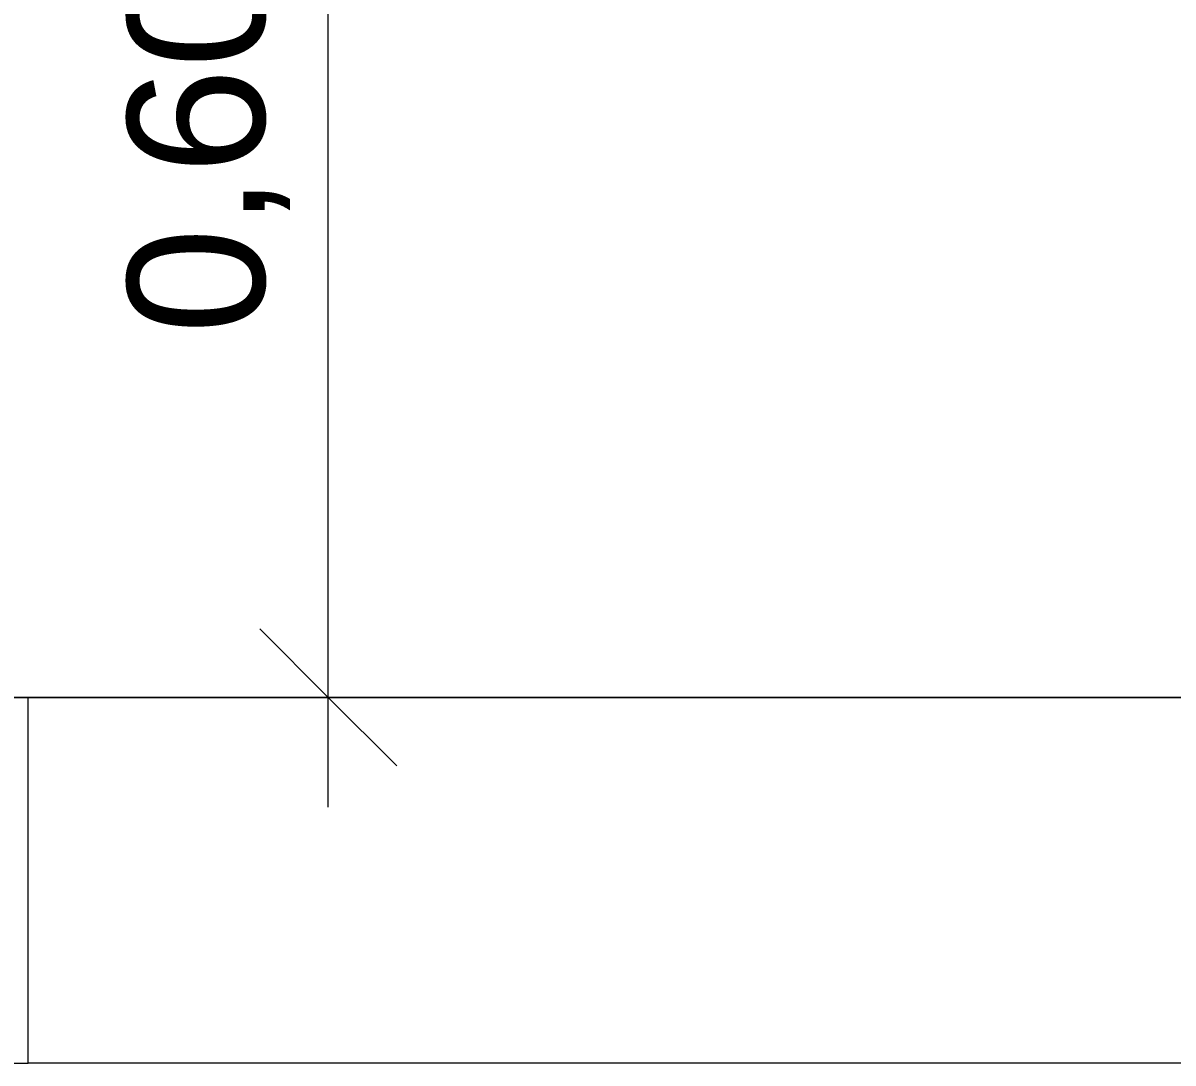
# Model space of a CAD drawing. Header units: metres. Extents: x 34 to 87, y -2.3 to 19.3.
# Drawn here: x 47.823 to 48.452, y -0.2 to 0.369 of the extents above; entities that cross this region are included whole.
import ezdxf

# ---------------------------------------------------------------- set-up
doc = ezdxf.new("R2010")
doc.units = ezdxf.units.M
doc.linetypes.add('IMPORT-DASHED _3_', pattern=[0.75, 0.5, -0.25])
doc.linetypes.add('IMPORT-HIDDEN2 _2_', pattern=[0.1875, 0.125, -0.0625])
for name, color, linetype, lineweight in [('A-ANNO-DIMS', 7, 'Continuous', 5), ('A-ANNO-DIMS-25', 7, 'Continuous', 5), ('AL_VEGETAÇÃO', 7, 'Continuous', 5), ('ARQ-COTA-50', 7, 'Continuous', 5), ('ARQ-ELEV6', 7, 'Continuous', 5), ('ARQ-MOB', 7, 'Continuous', 5), ('ARQ-PAR', 7, 'Continuous', 5), ('ARQ-POR', 7, 'Continuous', 5), ('ARQ-SAN', 7, 'Continuous', 5), ('S-BEAM', 7, 'Continuous', 5)]:
    doc.layers.add(name, color=color, linetype=linetype, lineweight=lineweight)
doc.layers.add('ARQ_1100_BASE_TÉRREO_GARAGEM_dwg', color=7, linetype='Continuous', lineweight=5, true_color=0x767676)
doc.styles.add('Arial_1', font='arial.ttf', dxfattribs={"height": 0.075})
doc.dimstyles.new('Diagonal_-_2_mm_Arial_-_PRETO', dxfattribs={"dimscale": 0.3048, "dimtxt": 0.076519, "dimasz": 0.246063, "dimexe": 0.19685, "dimexo": 0.123031, "dimgap": 0.04101, "dimtad": 1, "dimrnd": 0.01, "dimzin": 0, "dimdsep": 46, "dimtxsty": 'Arial_1', "dimblk1": 'OBLIQUE', "dimblk2": 'OBLIQUE', "dimsah": 1, "dimcen": 0.09, "dimdle": 0.19685, "dimazin": 0, "dimtfac": 1, "dimtdec": 4, "dimtix": 1, "dimtmove": 0, "dimatfit": 3, "dimfxl": 1, "dimtvp": 1, "dimtolj": 1, "dimtzin": 0, "dimarcsym": 2})

# ---------------------------------------------------------------- blocks, each defined once
blk = doc.blocks.new('IFC_ifc-2-AA')
at = {"layer": 'S-BEAM', "color": 253, "lineweight": 18, "true_color": 0xaaaaaa}
for p, q in [((-2.7, 0), (-2.85, 0)), ((-2.7, -0.2), (-2.7, 0)), ((-2.7, 0), (-0.3, 0)), ((-2.85, -0.2), (-2.7, -0.2)), ((-0.3, -0.2), (-2.7, -0.2))]:
    blk.add_line(p, q, dxfattribs=at)
blk = doc.blocks.new('ARQ_1100_BASE_TÉRREO_GARAGEM_dwg_arv7p-3723933-AA')
at = {"layer": 'AL_VEGETAÇÃO', "flags": 128}
for points in [[(-2.77055, 0), (-2.65907, 0), (-2.69218, 0), (-2.96069, 0)], [(-2.93875, 0), (-2.70087, 0), (-2.81453, 0)], [(-3.02393, 0), (-3.09828, 0), (-3.29233, 0), (-3.26326, 0), (-3.46605, 0), (-3.53231, 0), (-3.45088, 0), (-3.1801, 0), (-3.23517, 0), (-3.49518, 0), (-3.39627, 0), (-3.1584, 0), (-2.95766, 0), (-2.85644, 0), (-2.84554, 0), (-2.54127, 0), (-2.38252, 0), (-2.62456, 0), (-2.60241, 0), (-2.32918, 0)], [(-3.16046, 0), (-2.94204, 0), (-2.65129, 0)], [(-2.32918, 0), (-2.17943, 0), (-1.97231, 0), (-2.21445, 0), (-2.36876, 0), (-2.49612, 0), (-2.22736, 0), (-2.16994, 0), (-2.32181, 0), (-2.57981, 0), (-2.71876, 0), (-3.02393, 0)], [(-2.01511, 0), (-2.31514, 0), (-2.37566, 0), (-2.26753, 0), (-2.16031, 0), (-2.03539, 0), (-2.06787, 0), (-2.36763, 0), (-2.4806, 0), (-2.66605, 0), (-2.54571, 0), (-2.59589, 0), (-2.76832, 0)], [(-2.7771, 0), (-2.67741, 0), (-2.7885, 0)], [(-2.78206, 0), (-2.61446, 0), (-2.51678, 0), (-2.66102, 0), (-2.45061, 0), (-2.24586, 0), (-2.31364, 0), (-2.27016, 0), (-2.13933, 0), (-1.90145, 0)], [(-2.94204, 0), (-2.761, 0), (-2.48768, 0)], [(-2.51693, 0), (-2.58364, 0), (-2.47577, 0)], [(-2.40084, 0), (-2.51693, 0), (-2.13546, 0)]]:
    blk.add_lwpolyline(points, dxfattribs=at)
blk = doc.blocks.new('ARQ_1100_BASE_TÉRREO_GARAGEM_dwg_arv7p-V8-AA')
at = {"layer": 'AL_VEGETAÇÃO', "flags": 128}
for points in [[(-2.7658, 0), (-2.67321, 0), (-2.62707, 0), (-2.69502, 0), (-2.59443, 0), (-2.51818, 0), (-2.44476, 0), (-2.46656, 0), (-2.64339, 0), (-2.68143, 0), (-2.60245, 0), (-2.64617, 0), (-2.82556, 0)], [(-2.7927, 0), (-2.67808, 0), (-2.62345, 0), (-2.72965, 0), (-2.65353, 0), (-2.56093, 0), (-2.51479, 0), (-2.58274, 0), (-2.48215, 0), (-2.40591, 0), (-2.33249, 0), (-2.35429, 0), (-2.53112, 0), (-2.56915, 0), (-2.49018, 0), (-2.53389, 0), (-2.71329, 0)], [(-2.63782, 0), (-3.06905, 0), (-3.19503, 0), (-2.91124, 0), (-2.99558, 0)], [(-2.72732, 0), (-2.77629, 0), (-2.90408, 0), (-2.88493, 0), (-3.01849, 0), (-3.06212, 0), (-3.00849, 0), (-2.83017, 0), (-2.86643, 0), (-3.03767, 0), (-2.97253, 0), (-2.81588, 0), (-2.68368, 0), (-2.61702, 0), (-2.60984, 0), (-2.40947, 0), (-2.30492, 0), (-2.46432, 0), (-2.44973, 0), (-2.26979, 0)], [(-2.67529, 0), (-2.83845, 0), (-2.94741, 0)], [(-1.95045, 0), (-2.12728, 0), (-2.16531, 0), (-2.08634, 0), (-2.13005, 0), (-2.30945, 0), (-2.34764, 0), (-2.40208, 0), (-2.51081, 0), (-2.44007, 0), (-2.45655, 0), (-2.61434, 0), (-2.65229, 0), (-2.62506, 0), (-2.66332, 0), (-2.76106, 0)], [(-2.73943, 0), (-2.6442, 0), (-2.38886, 0), (-2.27424, 0), (-2.21961, 0), (-2.32581, 0), (-2.24969, 0), (-2.15709, 0), (-2.11095, 0), (-2.1789, 0), (-2.07831, 0), (-2.00207, 0)], [(-2.81724, 0), (-2.6734, 0), (-2.48192, 0)], [(-2.56727, 0), (-2.78756, 0), (-2.72782, 0)], [(-2.26979, 0), (-2.17118, 0), (-2.03477, 0), (-2.19423, 0), (-2.29586, 0), (-2.37973, 0), (-2.20274, 0), (-2.16493, 0), (-2.26494, 0), (-2.43485, 0), (-2.52635, 0), (-2.72732, 0)], [(-2.03103, 0), (-2.22861, 0), (-2.26847, 0), (-2.19726, 0), (-2.12665, 0), (-2.04438, 0)], [(-2.06577, 0), (-2.26318, 0), (-2.33758, 0), (-2.45971, 0), (-2.38045, 0), (-2.4135, 0), (-2.52706, 0), (-2.59093, 0), (-2.58721, 0), (-2.53284, 0), (-2.46719, 0), (-2.54035, 0), (-2.6274, 0), (-2.68483, 0), (-2.63587, 0), (-2.5361, 0), (-2.42573, 0), (-2.3614, 0), (-2.45639, 0), (-2.31783, 0), (-2.18299, 0), (-2.22762, 0), (-2.19899, 0), (-2.11283, 0), (-1.95617, 0)], [(-2.455, 0), (-2.67529, 0), (-2.61555, 0)], [(-2.6734, 0), (-2.55417, 0), (-2.37417, 0)], [(-2.27145, 0), (-2.43461, 0), (-2.54357, 0)], [(-2.16893, 0), (-2.21789, 0), (-2.34568, 0), (-2.32654, 0), (-2.46009, 0), (-2.50372, 0), (-2.4501, 0), (-2.27178, 0), (-2.30804, 0), (-2.47927, 0), (-2.41413, 0), (-2.25748, 0), (-2.12529, 0), (-2.05862, 0), (-2.05144, 0), (-1.85107, 0), (-1.74653, 0), (-1.90592, 0), (-1.89133, 0), (-1.7114, 0)], [(-2.3615, 0), (-2.40543, 0), (-2.3344, 0)], [(-2.28505, 0), (-2.3615, 0), (-2.11028, 0)], [(-2.05116, 0), (-2.27145, 0), (-2.21171, 0)], [(-2.25884, 0), (-2.115, 0), (-1.92352, 0)], [(-1.7114, 0), (-1.61278, 0), (-1.47638, 0), (-1.63584, 0), (-1.73746, 0), (-1.82134, 0), (-1.64434, 0), (-1.60653, 0), (-1.70654, 0), (-1.87645, 0), (-1.96795, 0), (-2.16893, 0)], [(-1.73672, 0), (-1.81112, 0), (-1.93325, 0), (-1.85399, 0), (-1.88704, 0), (-2.00059, 0), (-2.06447, 0), (-2.06075, 0), (-2.00637, 0), (-1.94072, 0), (-2.01388, 0), (-2.10094, 0), (-2.15836, 0), (-2.10941, 0), (-2.00964, 0), (-1.89927, 0), (-1.83494, 0), (-1.92993, 0), (-1.79137, 0), (-1.65652, 0)], [(-2.115, 0), (-1.99577, 0), (-1.81577, 0)]]:
    blk.add_lwpolyline(points, dxfattribs=at)
blk = doc.blocks.new('ARQ_1100_BASE_TÉRREO_GARAGEM_dwg-3696053-AA')
at = {"lineweight": 5}
for p, q in [((-2.47294, 0), (-2.47129, 0)), ((-2.47129, 0), (-2.47294, 0)), ((-2.47129, 0), (-2.47294, 0)), ((-2.47294, 0), (-2.47129, 0)), ((-2.47129, 0), (-2.10499, 0)), ((-2.10499, 0), (-2.47129, 0)), ((-2.45019, 0), (-2.44557, 0)), ((-2.44988, 0), (-2.44577, 0)), ((-2.13107, 0), (-2.44577, 0)), ((-2.44557, 0), (-2.13078, 0)), ((-2.31746, 0), (-2.28817, 0)), ((-2.31746, 0), (-2.28817, 0)), ((-2.30873, 0), (-2.28817, 0)), ((-2.30356, 0), (-2.28818, 0)), ((-2.30356, 0), (-2.28818, 0)), ((-2.28818, 0), (-2.2728, 0)), ((-2.28818, 0), (-2.2728, 0)), ((-2.28817, 0), (-2.25889, 0)), ((-2.28817, 0), (-2.25889, 0)), ((-2.28817, 0), (-2.26761, 0)), ((-2.13107, 0), (-2.12645, 0)), ((-2.13078, 0), (-2.12616, 0)), ((-2.10335, 0), (-2.10499, 0)), ((-2.10335, 0), (-2.10499, 0))]:
    blk.add_line(p, q, dxfattribs=at)
at = {"linetype": 'IMPORT-DASHED _3_', "lineweight": 5}
for p, q in [((-2.39595, 0), (-2.38058, 0)), ((-2.39595, 0), (-2.38058, 0)), ((-2.38058, 0), (-2.3652, 0)), ((-2.38058, 0), (-2.3652, 0)), ((-2.21116, 0), (-2.19578, 0)), ((-2.21116, 0), (-2.19578, 0)), ((-2.19578, 0), (-2.1804, 0)), ((-2.19578, 0), (-2.1804, 0))]:
    blk.add_line(p, q, dxfattribs=at)
at = {"lineweight": 5, "flags": 128}
blk.add_lwpolyline([(-2.12616, 0), (-2.12656, 0), (-2.12676, 0), (-2.12703, 0), (-2.1278, 0), (-2.1286, 0), (-2.12919, 0), (-2.12981, 0), (-2.13107, 0), (-2.44522, 0)], dxfattribs=at)
at = {"layer": 'ARQ-COTA-50'}
blk.add_line((-5.13865, 0), (0, 0), dxfattribs=at)
at = {"layer": 'ARQ-ELEV6'}
for p, q in [((-2.85, 0), (-2.7, 0)), ((-2.7, 0), (-2.85, 0))]:
    blk.add_line(p, q, dxfattribs=at)
at = {"layer": 'ARQ-MOB'}
for p, q in [((-0.2, 0), (-2.32766, 0)), ((-2.32766, 0), (-0.2, 0))]:
    blk.add_line(p, q, dxfattribs=at)
at = {"layer": 'ARQ-PAR'}
for p, q in [((-3.47, 0), (-1.62114, 0)), ((-0.2, 0), (-3.47, 0)), ((-3.32, 0), (-0.2, 0)), ((-0.2, 0), (-3.32, 0)), ((-3.22, 0), (-2.57, 0)), ((-2.7, 0), (-2.85, 0)), ((-0.2, 0), (-2.7, 0))]:
    blk.add_line(p, q, dxfattribs=at)
at = {"layer": 'ARQ-PAR', "flags": 128}
for points in [[(-5.13865, 0), (-2.61256, 0), (-0.2, 0)], [(-5.13865, 0), (-2.53166, 0), (0, 0)], [(-2.7, 0), (-2.85, 0), (-2.71, 0)]]:
    blk.add_lwpolyline(points, dxfattribs=at)
at = {"layer": 'ARQ-POR', "linetype": 'IMPORT-HIDDEN2 _2_'}
for p, q in [((-2.52015, 0), (-3.32, 0)), ((-2.10015, 0), (-2.7, 0))]:
    blk.add_line(p, q, dxfattribs=at)
at = {"layer": 'ARQ-POR'}
for p, q in [((-2.52015, 0), (-3.32, 0)), ((-3.32, 0), (-2.52015, 0)), ((-2.7, 0), (-2.85, 0)), ((-2.7, 0), (-2.85, 0)), ((-2.73595, 0), (-2.7, 0)), ((-2.10015, 0), (-2.7, 0)), ((-2.7, 0), (-2.10015, 0))]:
    blk.add_line(p, q, dxfattribs=at)
at = {"layer": 'ARQ-POR', "flags": 128}
blk.add_lwpolyline([(-2.73581, 0), (-2.70013, 0), (-2.7, 0)], dxfattribs=at)
at = {"layer": 'ARQ-SAN'}
for p, q in [((-1.9, 0), (-2.7, 0)), ((-2.7, 0), (-1.9, 0))]:
    blk.add_line(p, q, dxfattribs=at)
for name in ['ARQ_1100_BASE_TÉRREO_GARAGEM_dwg_arv7p-3723933-AA', 'ARQ_1100_BASE_TÉRREO_GARAGEM_dwg_arv7p-V8-AA']:
    blk.add_blockref(name, (0, 0))
blk = doc.blocks.new('DIMBLOCK7-AA')
at = {"layer": 'A-ANNO-DIMS-25'}
for p, q in [((47.98985, -0.06), (47.98985, 0.66)), ((47.98985, 0.6), (47.92985, 0.6)), ((47.98985, 0.6), (48.35353, 0.6)), ((47.98985, 0), (47.92985, 0)), ((47.98985, 0), (49.79499, 0))]:
    blk.add_line(p, q, dxfattribs=at)
at = {"layer": 'A-ANNO-DIMS-25', "lineweight": 20}
for p, q in [((47.98985, 0.6), (47.95235, 0.6375)), ((47.98985, 0.6), (48.02735, 0.5625)), ((47.98985, 0), (47.95235, 0.0375)), ((47.98985, 0), (48.02735, -0.0375))]:
    blk.add_line(p, q, dxfattribs=at)
at = {"layer": 'A-ANNO-DIMS-25', "color": 0, "insert": (47.87998, 0.19876), "char_height": 0.075, "width": 0.2429787, "attachment_point": 1, "rotation": 90, "line_spacing_factor": 0.941778, "style": 'Arial_1'}
blk.add_mtext('0,60', dxfattribs=at)
blk = doc.blocks.new('_Oblique')
at = {"color": 0, "linetype": 'ByBlock', "lineweight": -2}
blk.add_line((-0.5, -0.5), (0.5, 0.5), dxfattribs=at)
blk = doc.blocks.new('DIMBLOCK14-AA')
at = {"layer": 'A-ANNO-DIMS-25'}
for p, q in [((45.92191, -0.06), (45.92191, 0.36)), ((45.92191, 0.3), (45.67263, 0.3)), ((45.92191, 0.3), (45.98191, 0.3)), ((45.92191, 0), (45.86191, 0)), ((45.92191, 0), (49.79499, 0))]:
    blk.add_line(p, q, dxfattribs=at)
at = {"layer": 'A-ANNO-DIMS-25', "lineweight": 20}
for p, q in [((45.92191, 0.3), (45.88441, 0.3375)), ((45.92191, 0.3), (45.95941, 0.2625)), ((45.92191, 0), (45.88441, 0.0375)), ((45.92191, 0), (45.95941, -0.0375))]:
    blk.add_line(p, q, dxfattribs=at)
at = {"layer": 'A-ANNO-DIMS-25', "color": 0, "insert": (45.81204, 0.04876), "char_height": 0.075, "width": 0.2429787, "attachment_point": 1, "rotation": 90, "line_spacing_factor": 0.941778, "style": 'Arial_1'}
blk.add_mtext('0,30', dxfattribs=at)

msp = doc.modelspace()

# ---------------------------------------------------------------- block references
at = {"lineweight": 5}
msp.add_blockref('IFC_ifc-2-AA', (50.52573, 0), dxfattribs=at)
at = {"layer": 'ARQ_1100_BASE_TÉRREO_GARAGEM_dwg', "color": 7}
msp.add_blockref('ARQ_1100_BASE_TÉRREO_GARAGEM_dwg-3696053-AA', (50.52573, 0), dxfattribs=at)

# ---------------------------------------------------------------- dimensions: what is measured, and where the dimension line sits
at = {"layer": 'A-ANNO-DIMS'}
for base, p2, override, picture, middle in [((47.98985, 0.6), (48.39103, 0.6), {"dimpost": '<>', "dimfxl": 1.56135}, 'DIMBLOCK7-AA', (47.93906, 0.3)), ((45.92191, 0.3), (45.63513, 0.3), {"dimpost": '<>', "dimfxl": 4.20807}, 'DIMBLOCK14-AA', (45.87109, 0.15))]:
    dim = msp.add_linear_dim(base=base, p1=(49.83249, 0), p2=p2, angle=90, dimstyle='Diagonal_-_2_mm_Arial_-_PRETO', override=override, dxfattribs=at)
    dim.commit()
    dim.dimension.update_dxf_attribs({"geometry": picture, "text_midpoint": middle})

doc.saveas('drawing.dxf')
